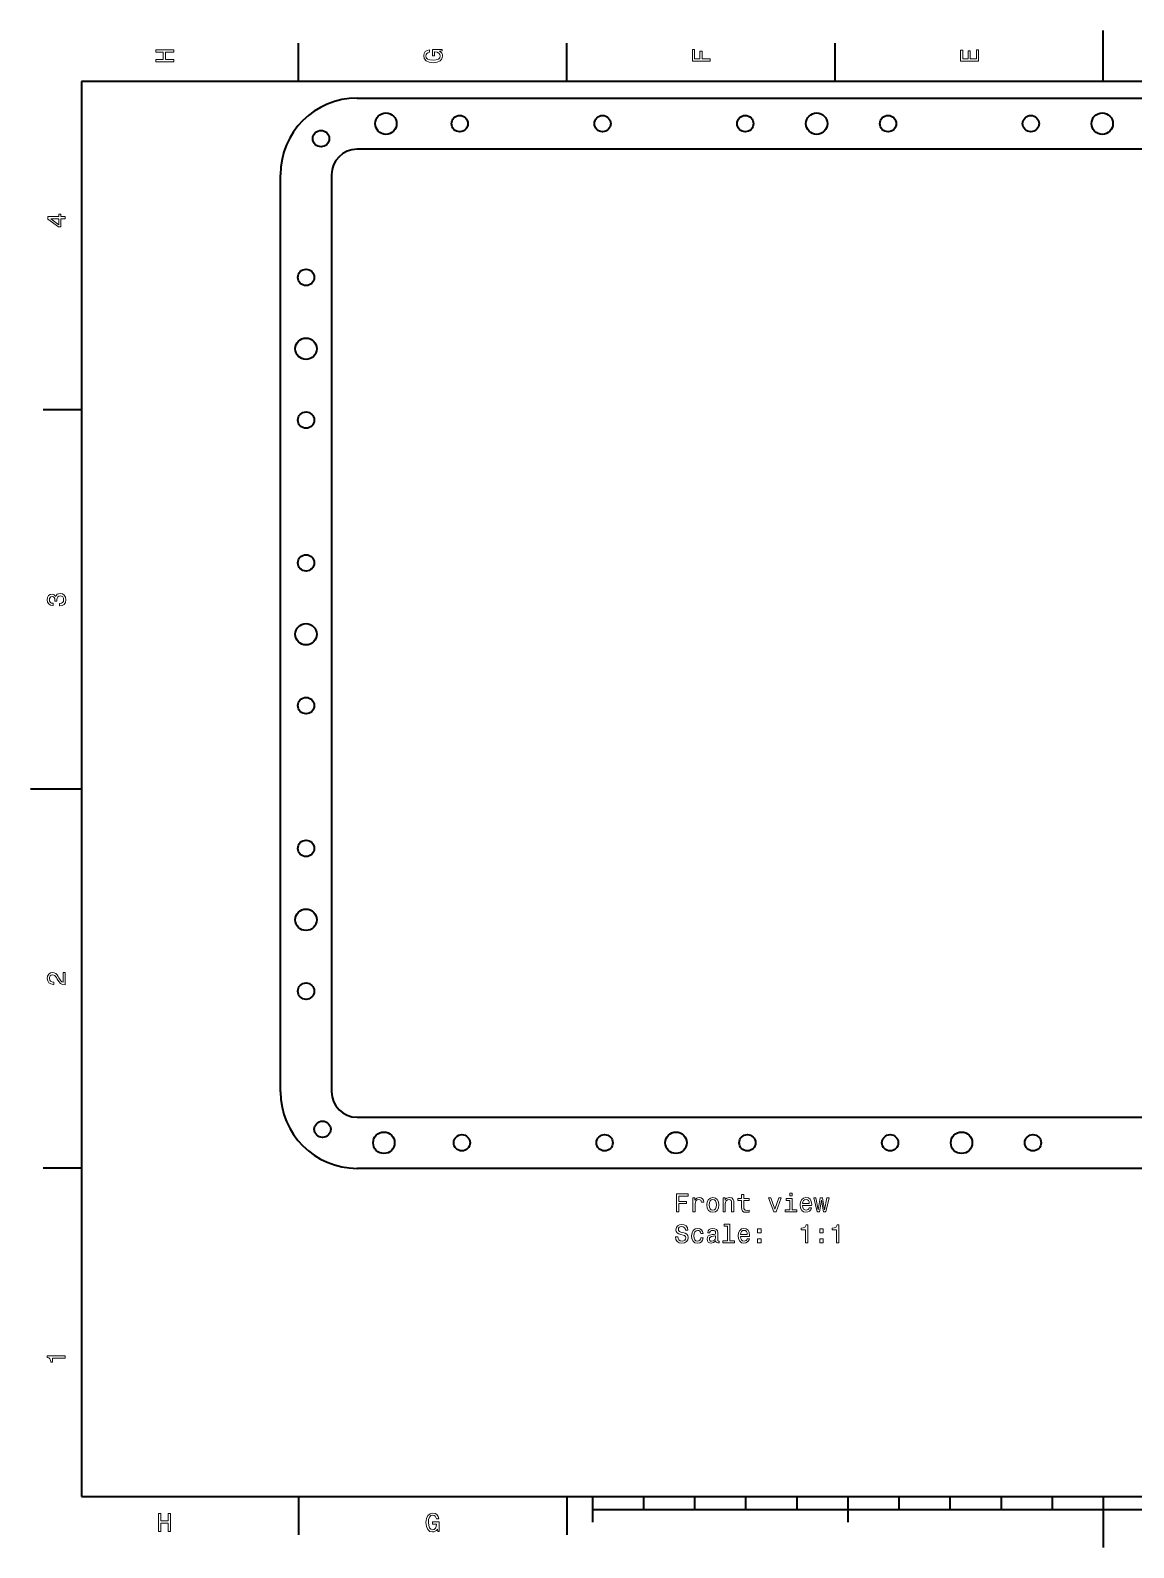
# Model space of a CAD drawing. Extents: x 0 to 420, y 0 to 297.
# Drawn here: x 0 to 215.9, y 0 to 297 of the extents above; entities that cross this region are included whole.
import ezdxf

# ---------------------------------------------------------------- set-up
doc = ezdxf.new("R2010")
doc.units = 0

msp = doc.modelspace()

# ---------------------------------------------------------------- linework, layer by layer
at = {"color": 7, "lineweight": 35}
for p, q in [((210, 287), (210, 297)), ((52.5, 287), (52.5, 294.5)), ((105, 287), (105, 294.5)), ((157.5, 287), (157.5, 294.5)), ((410, 287), (10, 287)), ((10, 287), (10, 10)), ((63.959991, 283.736755), (356.040009, 283.736755)), ((356.040009, 273.736755), (63.959991, 273.736755)), ((48.959991, 89.246735), (48.959991, 268.736755)), ((58.959991, 268.736755), (58.959991, 89.246735)), ((10, 222.699997), (2.5, 222.699997)), ((10, 148.5), (0, 148.5)), ((63.959991, 84.246735), (356.040009, 84.246735)), ((10, 74.300003), (2.5, 74.300003)), ((356.040009, 74.246735), (63.959991, 74.246735)), ((10, 10), (410, 10)), ((52.5, 10), (52.5, 2.5)), ((105, 10), (105, 2.5)), ((110, 10), (110, 5)), ((120, 10), (120, 7.5)), ((130, 10), (130, 7.5)), ((140, 10), (140, 7.5)), ((150, 10), (150, 7.5)), ((160, 10), (160, 5)), ((170, 10), (170, 7.5)), ((180, 10), (180, 7.5)), ((190, 10), (190, 7.5)), ((200, 10), (200, 7.5)), ((210, 10), (210, 0)), ((110, 7.5), (310, 7.5))]:
    msp.add_line(p, q, dxfattribs=at)
at = {"color": 7, "lineweight": 13}
for points in [[(28.083214, 290.829987), (28.083214, 291.299011), (26.439121, 291.299011), (26.439121, 292.701019), (28.083214, 292.701019), (28.083214, 293.164978), (24.583214, 293.164978), (24.583214, 292.701019), (26.010447, 292.701019), (26.010447, 291.299011), (24.583214, 291.299011), (24.583214, 290.829987)], [(80.114197, 292.922913), (80.583214, 293.008667), (80.583214, 293.260803), (78.692001, 293.260803), (78.692001, 291.984863), (79.120682, 291.984863), (79.120682, 292.771606), (79.15094, 292.771606), (79.614914, 292.71109), (79.957855, 292.549713), (80.174713, 292.302612), (80.245316, 291.994965), (80.154541, 291.652039), (79.882202, 291.384735), (79.433357, 291.213257), (78.818085, 291.15274), (78.207855, 291.208221), (77.759003, 291.3797), (77.486671, 291.652039), (77.390854, 292.020172), (77.441284, 292.272339), (77.582497, 292.479126), (77.819527, 292.630402), (78.137245, 292.716156), (78.137245, 293.215424), (77.653099, 293.08429), (77.289986, 292.837189), (77.068085, 292.489197), (76.987396, 292.050446), (77.113472, 291.475525), (77.481628, 291.041779), (78.0616, 290.764404), (78.833214, 290.668579), (79.609871, 290.764404), (80.189842, 291.041779), (80.557999, 291.450287), (80.679039, 291.964691), (80.638687, 292.252167), (80.537827, 292.509369), (80.361313, 292.731262)], [(133.083206, 290.966156), (133.083206, 291.43515), (131.474411, 291.43515), (131.474411, 292.907776), (131.055832, 292.907776), (131.055832, 291.43515), (130.006836, 291.43515), (130.006836, 293.245697), (129.583206, 293.245697), (129.583206, 290.966156)], [(185.583206, 290.940918), (185.583206, 293.159943), (185.159576, 293.159943), (185.159576, 291.404907), (183.974411, 291.404907), (183.974411, 292.968292), (183.555832, 292.968292), (183.555832, 291.404907), (182.506836, 291.404907), (182.506836, 293.119598), (182.083206, 293.119598), (182.083206, 290.940918)], [(6.833213, 260.077362), (6.833213, 260.53125), (5.965778, 260.53125), (5.965778, 261.030548), (5.56232, 261.030548), (5.56232, 260.53125), (3.408862, 260.53125), (3.408862, 260.072327), (5.521974, 258.539185), (5.965778, 258.539185), (5.965778, 260.077362)], [(5.56232, 258.96283), (3.993876, 260.077362), (5.56232, 260.077362)], [(5.733789, 184.329117), (5.769093, 184.329117), (6.253242, 184.409805), (6.616354, 184.646835), (6.848343, 185.020035), (6.934078, 185.514282), (6.848343, 186.038773), (6.626441, 186.432144), (6.273415, 186.684311), (5.819525, 186.775085), (5.521974, 186.734741), (5.2799, 186.623795), (5.0933, 186.44223), (4.957133, 186.20015), (4.684798, 186.527969), (4.251081, 186.643967), (3.857709, 186.568314), (3.560158, 186.351456), (3.373559, 185.998428), (3.307997, 185.514282), (3.388689, 185.060394), (3.610591, 184.712402), (3.963617, 184.485458), (4.432637, 184.409805), (4.467939, 184.409805), (4.467939, 184.858658), (4.145173, 184.899002), (3.913184, 185.030121), (3.771974, 185.241943), (3.721542, 185.53949), (3.761888, 185.801743), (3.867795, 185.993378), (4.039265, 186.109375), (4.271254, 186.15477), (4.518372, 186.109375), (4.684798, 185.988342), (4.785663, 185.77652), (4.815922, 185.489059), (4.810879, 185.292374), (5.209294, 185.292374), (5.199208, 185.53949), (5.244596, 185.857224), (5.365634, 186.094254), (5.56232, 186.235458), (5.819525, 186.285889), (6.112032, 186.230423), (6.328891, 186.084167), (6.465058, 185.852173), (6.510447, 185.54454), (6.460014, 185.226807), (6.308718, 184.994827), (6.066643, 184.848572), (5.733789, 184.793091)], [(6.833213, 110.169449), (6.833213, 112.575073), (6.399496, 112.575073), (6.399496, 110.673775), (6.162464, 110.779686), (5.965778, 110.961243), (5.607709, 111.521034), (5.456412, 111.818588), (5.239553, 112.151443), (4.987392, 112.388474), (4.689841, 112.524643), (4.351945, 112.575073), (3.928314, 112.489334), (3.595461, 112.252304), (3.383646, 111.889191), (3.307997, 111.420174), (3.393732, 110.93602), (3.630764, 110.567871), (4.009006, 110.330833), (4.508286, 110.250145), (4.578891, 110.250145), (4.578891, 110.709076), (4.538545, 110.709076), (4.195605, 110.754471), (3.943444, 110.890633), (3.782061, 111.107491), (3.726585, 111.394958), (3.777017, 111.687462), (3.903098, 111.90432), (4.099784, 112.045532), (4.346902, 112.095963), (4.578891, 112.060661), (4.775577, 111.964844), (4.947046, 111.803459), (5.098343, 111.581558), (5.259727, 111.284004), (5.572406, 110.789772), (5.90526, 110.441788), (6.308718, 110.235016), (6.818084, 110.169449)], [(126.484138, 65.735321), (126.953163, 65.735321), (126.953163, 67.344109), (128.425781, 67.344109), (128.425781, 67.762695), (126.953163, 67.762695), (126.953163, 68.811691), (128.763687, 68.811691), (128.763687, 69.235321), (126.484138, 69.235321)], [(129.676498, 65.735321), (130.120316, 65.735321), (130.120316, 67.283592), (130.165695, 67.656792), (130.301865, 67.92408), (130.523773, 68.085464), (130.82132, 68.140938), (131.043213, 68.105637), (131.209641, 68.004776), (131.310516, 67.833305), (131.34581, 67.601318), (131.794662, 67.601318), (131.734146, 68.009819), (131.567719, 68.302322), (131.290344, 68.478836), (130.912094, 68.539352), (130.654892, 68.499008), (130.432983, 68.398148), (130.236298, 68.226677), (130.079956, 67.99469), (130.079956, 68.443535), (129.676498, 68.443535)], [(132.414978, 67.086906), (132.495667, 66.471634), (132.727661, 66.017738), (133.09581, 65.735321), (133.590057, 65.639503), (134.079239, 65.735321), (134.447403, 66.012695), (134.679382, 66.466591), (134.765121, 67.086906), (134.679382, 67.702179), (134.447403, 68.16111), (134.079239, 68.438492), (133.590057, 68.539352), (133.09581, 68.438492), (132.727661, 68.156067), (132.495667, 67.702179)], [(135.582123, 65.735321), (136.025925, 65.735321), (136.025925, 67.298721), (136.07132, 67.656792), (136.217575, 67.919037), (136.444519, 68.080421), (136.747116, 68.140938), (136.989182, 68.090508), (137.140488, 67.954338), (137.216125, 67.727394), (137.241348, 67.424805), (137.241348, 65.735321), (137.68515, 65.735321), (137.68515, 67.515579), (137.664978, 67.87365), (137.574203, 68.171204), (137.276642, 68.443535), (136.812668, 68.539352), (136.555466, 68.504051), (136.338608, 68.408234), (136.152008, 68.246849), (136.005753, 68.029991), (136.005753, 68.443535), (135.582123, 68.443535)], [(139.213257, 67.974518), (139.213257, 66.617889), (139.243515, 66.179123), (139.38472, 65.876534), (139.667145, 65.70002), (140.14624, 65.639503), (140.670746, 65.664719), (140.670746, 66.048004), (140.28746, 66.017738), (139.939468, 66.05809), (139.752869, 66.184166), (139.67218, 66.395981), (139.657059, 66.693535), (139.657059, 67.974518), (140.670746, 67.974518), (140.670746, 68.352753), (139.657059, 68.352753), (139.657059, 69.144547), (139.213257, 69.144547), (139.213257, 68.352753), (138.446686, 68.352753), (138.446686, 67.974518)], [(145.502151, 65.735321), (145.971176, 65.735321), (146.959656, 68.443535), (146.500717, 68.443535), (145.739182, 66.259819), (144.962524, 68.443535), (144.49855, 68.443535)], [(149.082855, 66.108521), (149.082855, 68.352753), (147.943085, 68.352753), (147.943085, 67.974518), (148.639038, 67.974518), (148.639038, 66.108521), (147.731262, 66.108521), (147.731262, 65.735321), (150.000717, 65.735321), (150.000717, 66.108521)], [(149.097977, 69.356361), (148.628952, 69.356361), (148.628952, 68.852036), (149.097977, 68.852036)], [(151.150574, 66.960823), (152.925781, 66.960823), (152.930832, 67.167595), (152.850143, 67.747566), (152.628235, 68.18129), (152.275208, 68.443535), (151.806183, 68.539352), (151.34726, 68.438492), (150.994232, 68.156067), (150.767288, 67.697136), (150.686584, 67.091949), (150.762238, 66.471634), (150.989182, 66.017738), (151.337173, 65.735321), (151.791061, 65.639503), (152.184433, 65.705063), (152.507202, 65.876534), (152.744232, 66.148865), (152.880402, 66.511978), (152.441635, 66.511978), (152.350861, 66.310249), (152.219727, 66.158951), (151.846527, 66.037918), (151.559067, 66.093391), (151.342209, 66.269905), (151.201004, 66.557365), (151.150574, 66.945694)], [(154.438751, 65.735321), (154.842209, 68.035034), (155.245667, 65.735321), (155.669296, 65.735321), (156.335007, 68.443535), (155.906326, 68.443535), (155.457489, 66.143822), (155.059067, 68.443535), (154.620316, 68.443535), (154.221893, 66.143822), (153.773041, 68.443535), (153.349411, 68.443535), (154.015121, 65.735321)], [(132.868866, 67.091949), (132.914261, 67.545837), (133.055466, 67.87365), (133.28241, 68.075378), (133.590057, 68.145981), (133.892639, 68.075378), (134.119583, 67.878693), (134.260803, 67.545837), (134.311234, 67.091949), (134.260803, 66.633018), (134.119583, 66.300163), (133.892639, 66.098434), (133.590057, 66.032875), (133.28241, 66.098434), (133.055466, 66.300163), (132.914261, 66.633018)], [(151.150574, 67.334023), (151.206039, 67.682007), (151.342209, 67.939209), (151.548981, 68.095551), (151.82132, 68.151024), (152.088608, 68.095551), (152.29538, 67.939209), (152.421463, 67.682007), (152.466858, 67.334023)], [(126.721176, 60.843391), (126.262238, 60.843391), (126.363106, 60.308807), (126.615265, 59.915436), (127.003593, 59.678406), (127.528091, 59.59267), (128.047546, 59.673363), (128.435867, 59.895264), (128.682983, 60.243248), (128.773773, 60.702179), (128.69812, 61.115726), (128.486298, 61.383015), (128.143372, 61.559528), (127.684433, 61.690655), (127.291061, 61.786476), (127.033852, 61.897427), (126.887604, 62.058807), (126.842209, 62.31097), (126.887604, 62.537914), (127.018723, 62.709385), (127.220451, 62.825378), (127.497833, 62.865726), (127.780251, 62.815292), (128.002151, 62.679127), (128.148407, 62.452179), (128.219009, 62.144543), (128.677948, 62.144543), (128.677948, 62.154629), (128.59726, 62.628693), (128.360229, 62.98172), (127.987022, 63.203621), (127.482704, 63.27927), (127.028809, 63.203621), (126.675781, 62.991806), (126.448837, 62.663998), (126.368149, 62.240364), (126.433708, 61.862122), (126.625351, 61.604919), (126.927948, 61.433449), (127.341492, 61.302326), (127.749992, 61.186329), (128.057632, 61.075378), (128.244232, 60.913998), (128.309784, 60.651749), (128.249268, 60.384457), (128.092926, 60.182728), (127.855904, 60.056648), (127.548264, 60.0163), (127.205322, 60.071777), (126.943077, 60.233162), (126.776649, 60.495407)], [(131.234863, 61.499012), (131.67363, 61.499012), (131.58284, 61.90247), (131.365982, 62.220192), (131.028091, 62.416878), (130.589325, 62.492527), (130.105179, 62.391663), (129.73703, 62.109241), (129.505035, 61.650307), (129.424347, 61.035034), (129.5, 60.424805), (129.726944, 59.970913), (130.085007, 59.688492), (130.574203, 59.59267), (131.007919, 59.66832), (131.34581, 59.880135), (131.577805, 60.212986), (131.678665, 60.656792), (131.255035, 60.656792), (131.179382, 60.374371), (131.038177, 60.162556), (130.836441, 60.031433), (130.589325, 59.991085), (130.281693, 60.056648), (130.059784, 60.258377), (129.92363, 60.586185), (129.878235, 61.050163), (129.92363, 61.504055), (130.064835, 61.831863), (130.291779, 62.033592), (130.589325, 62.104198), (130.851578, 62.058807), (131.048264, 61.942814), (131.179382, 61.751171)], [(134.154892, 60.041519), (134.154892, 60.026386), (134.180115, 59.854919), (134.255753, 59.733879), (134.573486, 59.638058), (134.820602, 59.678406), (134.820602, 60.021343), (134.714691, 60.006214), (134.573486, 60.071777), (134.548264, 60.273506), (134.548264, 61.675522), (134.487747, 62.033592), (134.311234, 62.285755), (134.003601, 62.43705), (133.56987, 62.492527), (133.14624, 62.432007), (132.833572, 62.260536), (132.636887, 61.993248), (132.57132, 61.640221), (132.57132, 61.609962), (132.969727, 61.609962), (133.005035, 61.821777), (133.115982, 61.973076), (133.297546, 62.06385), (133.554749, 62.099155), (133.801865, 62.07394), (133.978378, 61.998291), (134.08429, 61.867165), (134.119583, 61.685612), (134.099411, 61.473793), (134.018723, 61.367886), (133.817001, 61.317455), (133.438751, 61.277107), (133.005035, 61.186329), (132.697403, 61.024948), (132.515839, 60.772785), (132.460373, 60.399586), (132.510803, 60.066734), (132.667145, 59.819614), (132.919296, 59.663277), (133.267288, 59.6078), (133.736298, 59.713707)], [(136.464691, 62.936329), (136.464691, 60.061691), (135.551865, 60.061691), (135.551865, 59.688492), (137.816269, 59.688492), (137.816269, 60.061691), (136.908493, 60.061691), (136.908493, 63.309528), (135.768723, 63.309528), (135.768723, 62.936329)], [(139.00647, 60.913998), (140.781693, 60.913998), (140.786743, 61.12077), (140.706039, 61.700741), (140.484146, 62.134457), (140.131119, 62.396706), (139.662094, 62.492527), (139.203156, 62.391663), (138.850143, 62.109241), (138.623199, 61.650307), (138.542496, 61.04512), (138.618149, 60.424805), (138.845093, 59.970913), (139.193069, 59.688492), (139.646973, 59.59267), (140.040344, 59.658234), (140.363098, 59.8297), (140.600143, 60.102036), (140.736298, 60.465149), (140.297546, 60.465149), (140.206772, 60.26342), (140.075638, 60.112122), (139.702438, 59.991085), (139.414978, 60.046562), (139.19812, 60.223076), (139.056915, 60.510536), (139.00647, 60.898865)], [(142.350143, 61.645264), (143.046097, 61.645264), (143.046097, 62.396706), (142.350143, 62.396706)], [(151.715408, 59.688492), (152.174347, 59.688492), (152.174347, 63.213707), (151.831406, 63.213707), (151.740631, 62.906071), (151.559067, 62.699299), (151.281693, 62.578262), (150.898407, 62.537914), (150.898407, 62.179848), (151.715408, 62.179848)], [(154.494232, 61.645264), (155.190186, 61.645264), (155.190186, 62.396706), (154.494232, 62.396706)], [(157.78746, 59.688492), (158.246384, 59.688492), (158.246384, 63.213707), (157.903442, 63.213707), (157.812668, 62.906071), (157.631119, 62.699299), (157.353729, 62.578262), (156.970459, 62.537914), (156.970459, 62.179848), (157.78746, 62.179848)], [(134.104462, 60.63662), (134.043945, 60.374371), (133.882553, 60.172642), (133.640488, 60.041519), (133.342926, 59.996128), (133.151291, 60.021343), (133.015121, 60.102036), (132.929382, 60.243248), (132.904175, 60.439934), (132.924347, 60.616447), (133.005035, 60.742527), (133.327805, 60.883736), (133.736298, 60.944256), (134.104462, 61.065292)], [(139.00647, 61.287193), (139.061951, 61.635178), (139.19812, 61.892384), (139.404892, 62.048721), (139.677231, 62.104198), (139.944519, 62.048721), (140.151291, 61.892384), (140.277374, 61.635178), (140.322754, 61.287193)], [(142.350143, 59.688492), (143.046097, 59.688492), (143.046097, 60.439934), (142.350143, 60.439934)], [(154.494232, 59.688492), (155.190186, 59.688492), (155.190186, 60.439934), (154.494232, 60.439934)], [(6.833213, 37.109222), (6.833213, 37.568153), (3.307997, 37.568153), (3.307997, 37.225216), (3.615634, 37.134438), (3.822406, 36.952881), (3.943444, 36.675503), (3.98379, 36.292217), (4.341859, 36.292217), (4.341859, 37.109222)], [(25.079971, 3.166787), (25.548992, 3.166787), (25.548992, 4.810879), (26.95101, 4.810879), (26.95101, 3.166787), (27.414986, 3.166787), (27.414986, 6.666787), (26.95101, 6.666787), (26.95101, 5.239553), (25.548992, 5.239553), (25.548992, 6.666787), (25.079971, 6.666787)], [(79.672913, 3.635807), (79.758644, 3.166787), (80.010803, 3.166787), (80.010803, 5.057997), (78.734871, 5.057997), (78.734871, 4.629323), (79.521614, 4.629323), (79.521614, 4.599063), (79.46109, 4.135087), (79.299713, 3.792147), (79.052589, 3.575288), (78.744957, 3.504683), (78.402016, 3.595461), (78.134727, 3.867795), (77.963257, 4.316643), (77.902733, 4.931916), (77.958214, 5.542147), (78.129684, 5.990994), (78.402016, 6.263329), (78.770172, 6.35915), (79.022331, 6.308718), (79.229103, 6.167507), (79.380402, 5.930475), (79.466141, 5.612752), (79.965416, 5.612752), (79.83429, 6.096902), (79.587173, 6.460014), (79.239189, 6.681916), (78.80043, 6.762608), (78.225502, 6.636527), (77.791786, 6.268372), (77.514404, 5.6884), (77.418587, 4.916787), (77.514404, 4.14013), (77.791786, 3.560158), (78.200287, 3.192003), (78.714699, 3.070965), (79.002159, 3.111311), (79.259361, 3.212176), (79.48127, 3.388689)]]:
    msp.add_lwpolyline(points, close=True, dxfattribs=at)
at = {"color": 7, "lineweight": 35}
for centre, radius in [((69.592842, 278.736755), 2.1), ((84.049652, 278.736755), 1.6), ((111.993317, 278.736755), 1.6), ((139.936981, 278.736755), 1.6), ((153.908813, 278.736755), 2.1), ((167.880646, 278.736755), 1.6), ((195.82431, 278.736755), 1.6), ((209.796143, 278.736755), 2.1), ((56.888912, 275.8078), 1.6), ((53.959991, 248.647034), 1.6), ((53.959991, 234.675201), 2.1), ((53.959991, 220.703369), 1.6), ((53.959991, 192.759705), 1.6), ((53.959991, 178.787872), 2.1), ((53.959991, 164.81604), 1.6), ((53.959991, 136.872391), 1.6), ((53.959991, 122.900558), 2.1), ((53.959991, 108.928726), 1.6), ((57.183002, 81.893341), 1.6), ((69.195068, 79.246735), 2.1), ((84.457367, 79.246735), 1.6), ((112.401031, 79.246735), 1.6), ((126.372864, 79.246735), 2.1), ((140.344696, 79.246735), 1.6), ((168.288361, 79.246735), 1.6), ((182.260193, 79.246735), 2.1), ((196.232025, 79.246735), 1.6)]:
    msp.add_circle(centre, radius, dxfattribs=at)
for centre, radius, start, end in [((63.96093, 268.735779), 15.001292, 90.003582, 179.996412), ((63.960304, 268.73642), 5.000431, 90.003582, 179.996412), ((63.96093, 89.247673), 15.001292, 180.003588, 269.996418), ((63.960304, 89.247047), 5.000431, 180.003588, 269.996418)]:
    msp.add_arc(centre, radius, start, end, dxfattribs=at)

doc.saveas('drawing.dxf')
